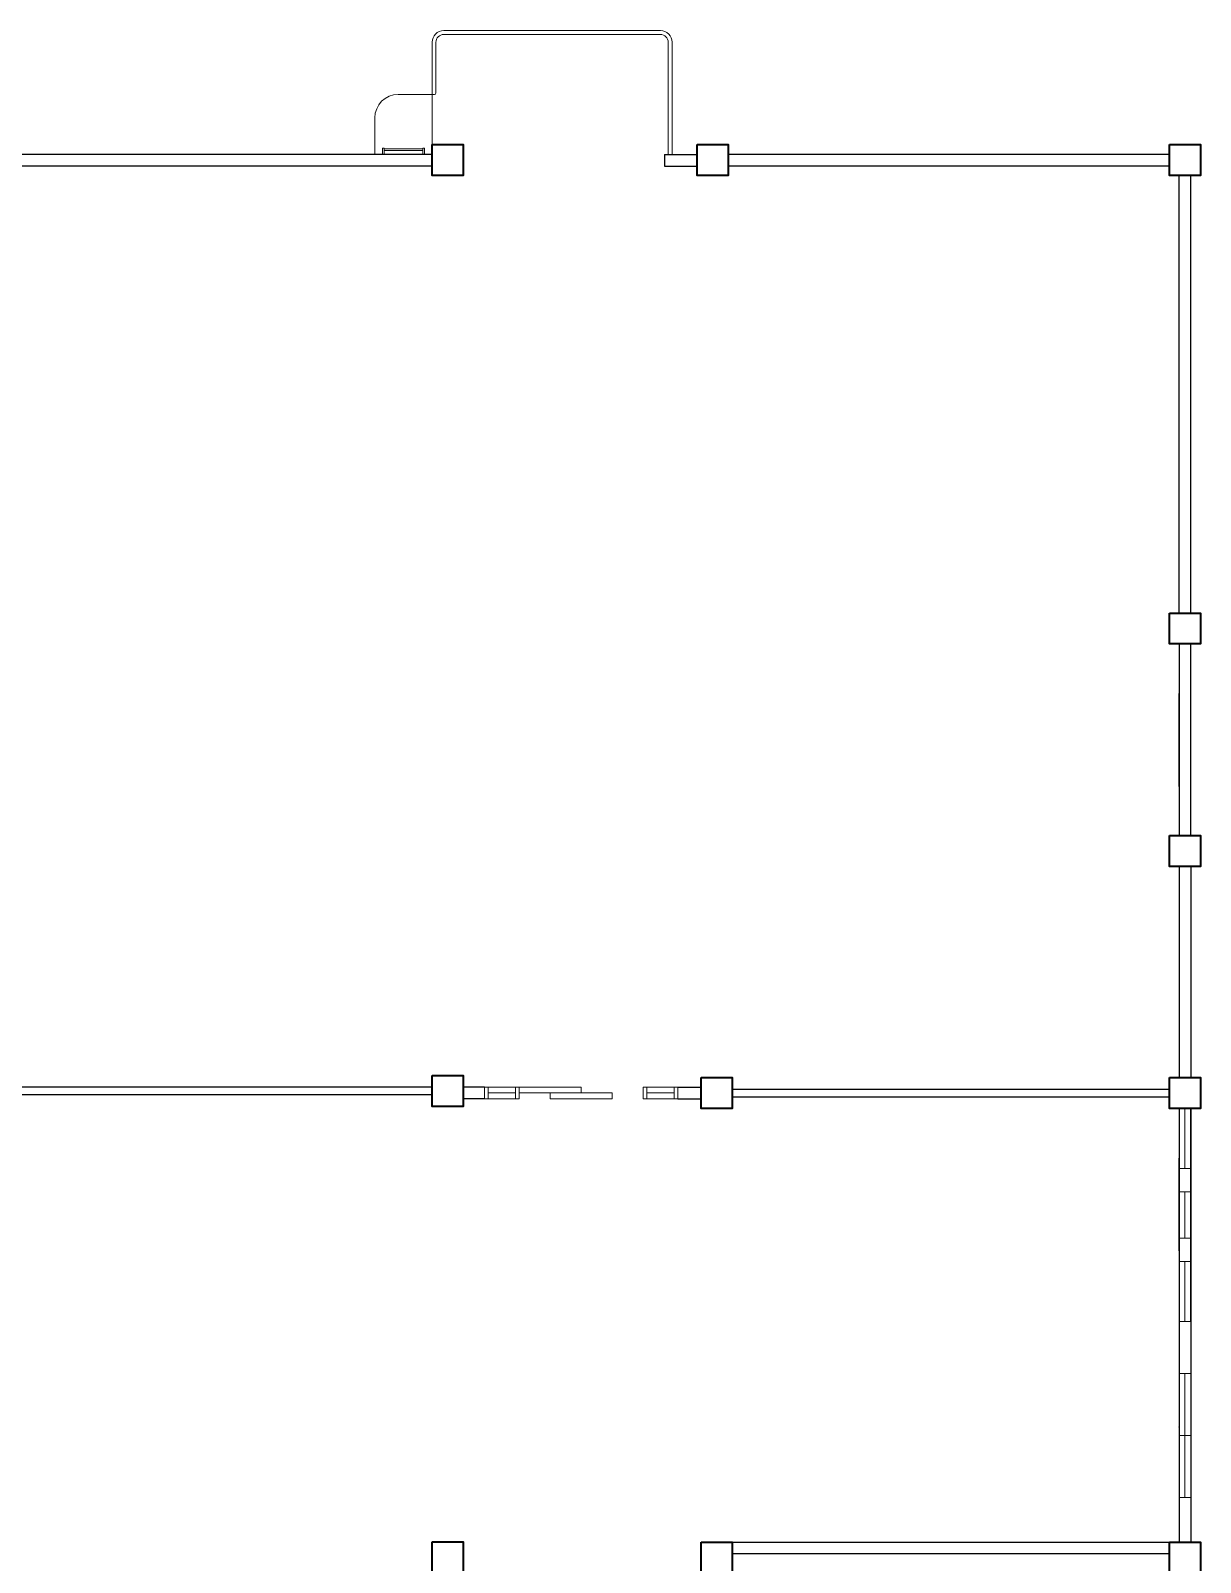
# Model space of a CAD drawing. Header units: inches. Extents: x 57 to 217, y -85 to 29.
# Drawn here: x 170.46 to 185.58, y -62.01 to -42.23 of the extents above; entities that cross this region are included whole.
import ezdxf

# ---------------------------------------------------------------- set-up
doc = ezdxf.new("R2010")
doc.units = ezdxf.units.IN
doc.header["$MEASUREMENT"] = 0

msp = doc.modelspace()

# ---------------------------------------------------------------- linework, layer by layer
at = {"color": 8, "linetype": 'ByBlock', "lineweight": 9}
for p, q in [((175.212, -43.053), (175.682, -43.053)), ((174.912, -43.828), (174.912, -43.353)), ((175.032, -43.746), (175.012, -43.746)), ((175.012, -43.746), (175.012, -43.826)), ((175.032, -43.826), (175.032, -43.746)), ((175.282, -43.756), (175.032, -43.756)), ((175.282, -43.776), (175.032, -43.776)), ((175.282, -43.756), (175.532, -43.756)), ((175.282, -43.776), (175.532, -43.776)), ((175.532, -43.826), (175.532, -43.746)), ((175.532, -43.746), (175.552, -43.746)), ((175.552, -43.746), (175.552, -43.826)), ((185.302, -56.791), (185.302, -56.151)), ((185.302, -56.927), (185.302, -56.151)), ((185.377, -56.151), (185.377, -56.927)), ((185.452, -56.791), (185.452, -56.151)), ((185.452, -56.927), (185.302, -56.927)), ((185.452, -57.227), (185.302, -57.227)), ((185.302, -57.227), (185.302, -57.827)), ((185.377, -57.227), (185.377, -57.827)), ((185.452, -57.527), (185.452, -57.227)), ((185.302, -57.827), (185.452, -57.827)), ((185.302, -57.827), (185.302, -58.127)), ((185.302, -57.991), (185.302, -58.753)), ((185.302, -58.127), (185.452, -58.127)), ((185.377, -58.127), (185.377, -58.902)), ((185.452, -57.991), (185.452, -58.753)), ((185.452, -58.127), (185.452, -58.903)), ((185.452, -58.753), (185.452, -58.903)), ((185.452, -58.903), (185.302, -58.901)), ((185.302, -59.666), (185.302, -58.903)), ((185.452, -59.666), (185.452, -58.903)), ((185.302, -59.001), (185.302, -61.751)), ((185.302, -61.176), (185.302, -59.576)), ((185.302, -59.576), (185.452, -59.576)), ((185.302, -60.866), (185.302, -59.666)), ((185.377, -59.576), (185.377, -61.176)), ((185.452, -60.866), (185.452, -59.666)), ((185.302, -60.376), (185.452, -60.376)), ((185.452, -60.376), (185.452, -61.176)), ((185.302, -60.866), (185.302, -61.751)), ((185.452, -60.866), (185.452, -61.751)), ((185.452, -61.176), (185.302, -61.176))]:
    msp.add_line(p, q, dxfattribs=at)
at = {"color": 8, "linetype": 'ByBlock', "lineweight": 25}
for p, q in [((175.652, -43.828), (169.952, -43.828)), ((178.652, -43.828), (179.077, -43.828)), ((185.177, -43.828), (179.477, -43.828)), ((175.652, -43.978), (169.952, -43.978)), ((178.652, -43.978), (179.077, -43.978)), ((185.177, -43.978), (179.477, -43.978)), ((185.302, -49.751), (185.302, -44.101)), ((185.452, -49.751), (185.452, -44.101)), ((185.302, -50.151), (185.302, -52.626)), ((185.452, -52.626), (185.452, -50.151)), ((185.302, -51.991), (185.302, -50.791)), ((185.302, -53.026), (185.302, -55.751)), ((185.452, -53.026), (185.452, -55.751)), ((185.302, -53.666), (185.302, -54.866)), ((185.302, -56.151), (185.302, -61.751)), ((185.452, -56.151), (185.452, -61.751)), ((185.452, -58.903), (185.452, -56.151)), ((185.302, -57.991), (185.302, -56.791)), ((185.452, -57.991), (185.452, -56.791)), ((185.452, -57.227), (185.452, -56.927))]:
    msp.add_line(p, q, dxfattribs=at)
at = {"color": 8, "linetype": 'Continuous', "lineweight": 25}
for p, q in [((178.652, -43.828), (178.652, -43.978)), ((176.327, -55.875), (176.052, -55.875)), ((178.827, -55.876), (179.127, -55.876)), ((176.327, -56.026), (176.052, -56.026)), ((178.827, -56.026), (179.127, -56.026))]:
    msp.add_line(p, q, dxfattribs=at)
at = {"color": 8, "lineweight": 25}
for p, q in [((175.652, -55.875), (169.952, -55.875)), ((175.652, -55.975), (169.952, -55.975)), ((179.527, -55.901), (185.177, -55.901)), ((179.527, -56.001), (185.177, -56.001)), ((179.527, -61.751), (185.177, -61.751)), ((179.527, -61.901), (185.177, -61.901))]:
    msp.add_line(p, q, dxfattribs=at)
at = {"color": 8, "linetype": 'ByBlock', "lineweight": 13}
for p, q in [((176.727, -55.876), (176.377, -55.876)), ((176.377, -55.951), (176.727, -55.951)), ((178.427, -55.876), (178.777, -55.876)), ((178.777, -55.951), (178.427, -55.951)), ((176.727, -56.026), (176.377, -56.026)), ((178.427, -56.026), (178.777, -56.026))]:
    msp.add_line(p, q, dxfattribs=at)
at = {"color": 8, "lineweight": 9, "ltscale": 0.4}
msp.add_line((185.302, -57.772), (185.302, -57.282), dxfattribs=at)
at = {"color": 8, "linetype": 'ByBlock', "lineweight": 9}
for points in [[(178.752, -43.828), (178.752, -42.378, 0.414214), (178.602, -42.228), (175.802, -42.228, 0.414214), (175.652, -42.378), (175.652, -43.703), (175.652, -43.053)], [(178.702, -43.828), (178.702, -42.378, 0.414214), (178.602, -42.278), (175.802, -42.278, 0.414214), (175.702, -42.378), (175.702, -43.033)]]:
    msp.add_lwpolyline(points, format="xyb", dxfattribs=at)
at = {"color": 8, "linetype": 'ByBlock', "lineweight": 35}
for points in [[(175.652, -43.701), (176.052, -43.701), (176.052, -44.101), (175.652, -44.101)], [(179.077, -43.701), (179.477, -43.701), (179.477, -44.101), (179.077, -44.101)], [(185.177, -43.701), (185.577, -43.701), (185.577, -44.101), (185.177, -44.101)], [(185.177, -49.751), (185.577, -49.751), (185.577, -50.151), (185.177, -50.151)], [(185.177, -52.626), (185.577, -52.626), (185.577, -53.026), (185.177, -53.026)], [(175.652, -55.725), (176.052, -55.725), (176.052, -56.125), (175.652, -56.125)], [(179.127, -55.751), (179.527, -55.751), (179.527, -56.151), (179.127, -56.151)], [(185.177, -55.751), (185.577, -55.751), (185.577, -56.151), (185.177, -56.151)], [(175.652, -61.75), (176.052, -61.75), (176.052, -62.15), (175.652, -62.15)], [(179.127, -61.751), (179.527, -61.751), (179.527, -62.151), (179.127, -62.151)], [(185.177, -61.751), (185.577, -61.751), (185.577, -62.151), (185.177, -62.151)]]:
    msp.add_lwpolyline(points, close=True, dxfattribs=at)
at = {"color": 8, "linetype": 'ByBlock', "lineweight": 13}
for points in [[(176.377, -55.876), (176.377, -56.026), (176.327, -56.026), (176.327, -55.876)], [(176.777, -55.876), (176.777, -56.026), (176.727, -56.026), (176.727, -55.876)], [(176.777, -55.876), (177.577, -55.876), (177.577, -55.951), (176.777, -55.951)], [(177.177, -55.951), (177.977, -55.951), (177.977, -56.026), (177.177, -56.026)], [(178.377, -55.876), (178.377, -56.026), (178.427, -56.026), (178.427, -55.876)], [(178.777, -55.876), (178.777, -56.026), (178.827, -56.026), (178.827, -55.876)]]:
    msp.add_lwpolyline(points, close=True, dxfattribs=at)
at = {"color": 8, "lineweight": 9}
for points in [[(185.302, -56.151), (185.452, -56.151), (185.452, -56.927), (185.302, -56.927)], [(185.302, -57.227), (185.452, -57.227), (185.452, -57.827), (185.302, -57.827)], [(185.302, -58.127), (185.452, -58.127), (185.452, -58.903), (185.302, -58.903)], [(185.302, -59.576), (185.452, -59.576), (185.452, -61.176), (185.302, -61.176)]]:
    msp.add_lwpolyline(points, close=True, dxfattribs=at)
at = {"color": 8, "linetype": 'ByBlock', "lineweight": 9}
for centre, radius, start, end in [((175.212, -43.353), 0.3, 90, 180), ((175.682, -43.033), 0.02, 270, 0)]:
    msp.add_arc(centre, radius, start, end, dxfattribs=at)
for p in [(185.302, -57.391), (185.302, -60.266)]:
    msp.add_point(p, dxfattribs=at)

doc.saveas('drawing.dxf')
